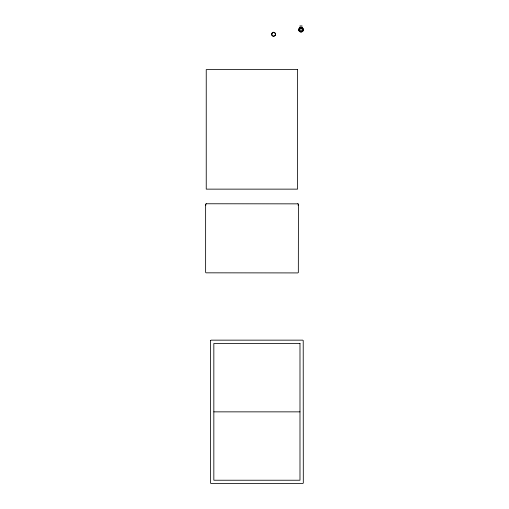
<?xml version="1.0" encoding="UTF-8"?>
<svg xmlns="http://www.w3.org/2000/svg" width="509" height="509" viewBox="0 0 509 509"><rect width="100%" height="100%" fill="white"/><g stroke="black" fill="none" stroke-linecap="round" stroke-linejoin="round"><path stroke-width="0.76" d="M205.63 204.433L206.291 203.765L298.083 203.854L298.42 204.446L298.331 272.589L297.752 272.919L205.96 272.83L205.63 272.258L205.63 204.44M298.42 204.777L298.083 205.35M205.649 204.268L206.291 203.778M300.743 28.58A1.164 1.164 0 0 1 302.168 30.006A1.164 1.164 0 0 1 300.227 30.527A1.164 1.164 0 0 1 300.743 28.58L301.048 28.542M213.837 411.857L299.986 411.857M297.752 203.778L298.395 204.268M205.821 205.248L205.63 204.777M301.837 25.456L301.837 27.111M300.176 25.456L300.176 27.111M301.646 27.461A2.322 2.322 0 0 1 302.95 31.036A2.322 2.322 0 0 1 299.139 31.036A2.322 2.322 0 0 1 300.444 27.461M303.186 29.128A2.221 2.221 0 0 1 301.621 31.844A2.221 2.221 0 0 1 298.904 30.279A2.221 2.221 0 0 1 300.475 27.562M301.621 27.562A2.221 2.221 0 0 1 302.97 28.593M302.957 30.216A1.979 1.979 0 0 1 301.557 31.615M300.533 31.615A1.979 1.979 0 0 1 299.33 30.693M299.133 30.216A1.979 1.979 0 0 1 299.133 29.191M299.33 28.714A1.979 1.979 0 0 1 300.055 27.989M302.034 27.989A1.979 1.979 0 0 1 302.76 28.714M302.88 30.196A1.896 1.896 0 0 1 302.69 30.655M301.996 31.348A1.896 1.896 0 0 1 301.538 31.539M300.558 31.539A1.896 1.896 0 0 1 300.1 31.348M299.706 28.364A1.896 1.896 0 0 1 300.1 28.059M301.996 28.059A1.896 1.896 0 0 1 302.391 28.364M302.702 30.146A1.712 1.712 0 0 1 302.531 30.559M210.535 340.642L210.605 483.219L211.178 483.55L302.97 483.461L303.307 482.888L303.218 340.483L302.639 340.146L211.178 340.146L210.535 340.642M273.607 32.226L271.793 33.27L271.793 35.363L273.607 36.406L275.414 35.363L275.414 33.27L273.607 32.226M297.568 69.587L206.24 69.587L206.24 189.138L297.568 189.138L297.568 69.587M299.986 343.467L213.837 343.467L213.837 480.229L299.986 480.229L299.986 343.467M272.697 35.884A1.813 1.813 0 0 0 275.414 34.313A1.813 1.813 0 0 0 272.697 32.748A1.813 1.813 0 0 0 272.697 35.884"/></g></svg>
